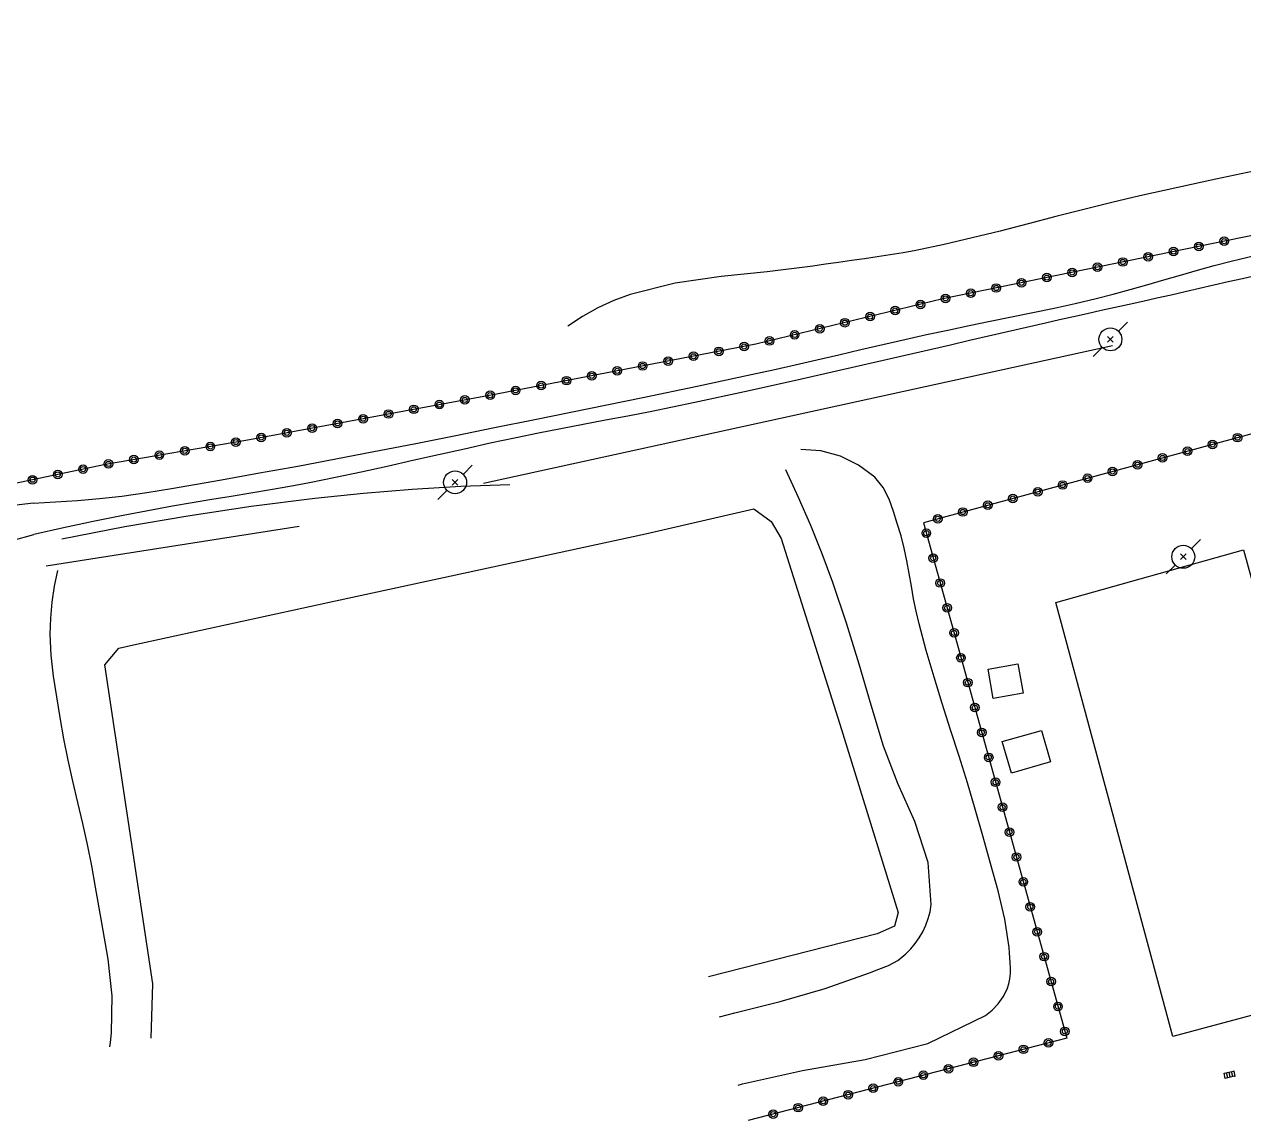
# Model space of a CAD drawing. Header units: millimetres. Extents: x 149000 to 150002, y 151999 to 153000.
# Drawn here: x 149804.8 to 149875.5, y 152862.4 to 152926 of the extents above; entities that cross this region are included whole.
import ezdxf

# ---------------------------------------------------------------- set-up
doc = ezdxf.new("R2010")
doc.units = ezdxf.units.MM
doc.layers.get('0').update_dxf_attribs({"linetype": 'CONTINUOUS'})
for name, color, linetype in [('W0008', 7, 'CONTINUOUS'), ('W0014', 7, 'CONTINUOUS'), ('w0101', 7, 'CONTINUOUS'), ('W0104', 1, 'CONTINUOUS'), ('w0211', 2, 'CONTINUOUS'), ('W0214', 2, 'CONTINUOUS'), ('w0300', 7, 'CONTINUOUS'), ('w0323', 7, 'CONTINUOUS'), ('W0330', 7, 'CONTINUOUS'), ('W0401', 7, 'CONTINUOUS'), ('W0473', 7, 'CONTINUOUS'), ('W0510', 5, 'CONTINUOUS')]:
    doc.layers.add(name, color=color, linetype=linetype)

# ---------------------------------------------------------------- blocks, each defined once
blk = doc.blocks.new('T401')
for p, q in [((-0.3, 0.3), (0, 0.3)), ((-0.3, -0.25), (-0.3, 0.3)), ((-0.3, 0.15), (0, 0.15)), ((-0.3, 0), (0, 0)), ((0, 0.3), (0, -0.25)), ((-0.3, -0.15), (0, -0.15)), ((-0.3, -0.25), (-0.3, -0.3)), ((-0.3, -0.3), (0, -0.3)), ((0, -0.3), (0, -0.25))]:
    blk.add_line(p, q)
blk = doc.blocks.new('T473')
for p, q in [((0.500001, 0.500001), (1.000002, 1.000002)), ((-0.166667, 0.166667), (0.166667, -0.166667)), ((-0.166667, -0.166667), (0.166667, 0.166667)), ((-1.000002, -1.000002), (-0.500001, -0.500001))]:
    blk.add_line(p, q)
blk.add_ellipse((0, 0), major_axis=(0.471405, 0.471405), ratio=1, start_param=5.497787144, end_param=11.780972451)
blk = doc.blocks.new('t323o')
at = {"color": 0, "linetype": 'Continuous'}
for radius in [0.25, 0.15]:
    blk.add_circle((0, 0), radius, dxfattribs=at)

msp = doc.modelspace()

# ---------------------------------------------------------------- linework, layer by layer
at = {"layer": 'W0008'}
for points in [[(149805.328, 152898.279), (149803.856, 152898.09)], [(149804.107, 152896.108), (149805.349, 152896.454)]]:
    msp.add_lwpolyline(points, dxfattribs=at)
at = {"layer": 'W0014'}
for points in [[(149805.328, 152898.279), (149806.611, 152898.341), (149807.893, 152898.429), (149809.172, 152898.544), (149810.449, 152898.685), (149811.901, 152898.883), (149813.348, 152899.119), (149814.791, 152899.373), (149816.234, 152899.628), (149818.447, 152900.021), (149820.658, 152900.426), (149822.867, 152900.842), (149825.074, 152901.264), (149827.407, 152901.72), (149829.738, 152902.185), (149832.068, 152902.657), (149834.398, 152903.131), (149837.537, 152903.769), (149840.677, 152904.409), (149843.814, 152905.059), (149846.947, 152905.728), (149848.222, 152906.009), (149849.495, 152906.296), (149850.767, 152906.588), (149852.039, 152906.883), (149853.31, 152907.179), (149854.582, 152907.472), (149855.855, 152907.762), (149857.129, 152908.047), (149858.358, 152908.313), (149859.589, 152908.57), (149860.821, 152908.822), (149862.053, 152909.072), (149863.285, 152909.326), (149864.515, 152909.589), (149865.743, 152909.863), (149866.967, 152910.153), (149867.95, 152910.403), (149868.929, 152910.668), (149869.904, 152910.943), (149870.878, 152911.225), (149871.852, 152911.507), (149872.827, 152911.785), (149873.805, 152912.054), (149874.786, 152912.308), (149877.196, 152912.89)], [(149876.265, 152911.483), (149875.437, 152911.295), (149874.61, 152911.105), (149873.783, 152910.915), (149872.956, 152910.724), (149872.129, 152910.534), (149871.302, 152910.345), (149870.474, 152910.157), (149869.668, 152909.976), (149868.863, 152909.797), (149868.056, 152909.619), (149867.25, 152909.441), (149866.444, 152909.262), (149865.638, 152909.084), (149864.832, 152908.904), (149864.027, 152908.722), (149862.923, 152908.47), (149861.82, 152908.216), (149860.717, 152907.96), (149859.614, 152907.703), (149858.512, 152907.446), (149857.409, 152907.19), (149856.306, 152906.935), (149855.202, 152906.683), (149852.327, 152906.027), (149849.452, 152905.371), (149846.575, 152904.726), (149843.692, 152904.105), (149842.398, 152903.838), (149841.103, 152903.579), (149839.806, 152903.327), (149838.508, 152903.079), (149837.211, 152902.831), (149835.914, 152902.58), (149834.617, 152902.324), (149833.323, 152902.06), (149831.823, 152901.742), (149830.325, 152901.413), (149828.829, 152901.076), (149827.333, 152900.737), (149825.837, 152900.4), (149824.339, 152900.07), (149822.839, 152899.752), (149821.335, 152899.45), (149820.205, 152899.238), (149819.073, 152899.038), (149817.94, 152898.849), (149816.805, 152898.664), (149815.671, 152898.481), (149814.537, 152898.293), (149813.404, 152898.097), (149812.274, 152897.89), (149810.538, 152897.553), (149808.805, 152897.201), (149807.076, 152896.835), (149805.349, 152896.454)]]:
    msp.add_lwpolyline(points, dxfattribs=at)
at = {"layer": 'w0101'}
msp.add_lwpolyline([(149864.618, 152892.516), (149875.499, 152895.555), (149882.449, 152870.285), (149871.404, 152867.323)], close=True, dxfattribs=at)
at = {"layer": 'W0104'}
for points in [[(149862.414, 152888.95), (149862.721, 152887.256), (149860.994, 152886.943), (149860.687, 152888.637)], [(149861.515, 152884.435), (149863.783, 152885.087), (149864.308, 152883.262), (149862.04, 152882.61)]]:
    msp.add_lwpolyline(points, close=True, dxfattribs=at)
at = {"layer": 'w0211'}
for points in [[(149876.1, 152917.526), (149873.893, 152917.068), (149871.69, 152916.593), (149869.491, 152916.102), (149867.864, 152915.719), (149866.243, 152915.314), (149864.625, 152914.896), (149863.009, 152914.474), (149861.39, 152914.057), (149859.767, 152913.657), (149858.138, 152913.28), (149856.501, 152912.937), (149855.757, 152912.797), (149855.011, 152912.671), (149854.264, 152912.556), (149853.515, 152912.448), (149852.766, 152912.344), (149852.017, 152912.24), (149851.269, 152912.134), (149850.521, 152912.022), (149847.883, 152911.687), (149845.215, 152911.416), (149842.548, 152911.036), (149839.941, 152910.38), (149838.982, 152910.028), (149838.054, 152909.6), (149837.163, 152909.101), (149836.314, 152908.532)], [(149846.207, 152864.513), (149846.451, 152864.578), (149849.938, 152865.358), (149853.568, 152865.992), (149857.192, 152866.927), (149860.535, 152868.553), (149860.934, 152868.857), (149861.284, 152869.217), (149861.574, 152869.628), (149861.794, 152870.081), (149861.888, 152870.376), (149861.95, 152870.678), (149861.982, 152870.985), (149861.99, 152871.292), (149861.981, 152871.592), (149861.96, 152871.892), (149861.933, 152872.191), (149861.905, 152872.49), (149861.664, 152874.143), (149861.28, 152875.769), (149860.828, 152877.372), (149860.383, 152878.968), (149859.951, 152880.515), (149859.49, 152882.054), (149859.01, 152883.587), (149858.52, 152885.117), (149858.032, 152886.647), (149857.557, 152888.182), (149857.105, 152889.724), (149856.685, 152891.275), (149856.514, 152891.999), (149856.37, 152892.729), (149856.241, 152893.462), (149856.117, 152894.195), (149855.985, 152894.929), (149855.833, 152895.66), (149855.651, 152896.384), (149855.428, 152897.098), (149855.201, 152897.791), (149854.955, 152898.501), (149854.611, 152899.189), (149854.117, 152899.781), (149853.18, 152900.482), (149852.127, 152900.993), (149850.997, 152901.298), (149849.83, 152901.383)], [(149832.959, 152899.336), (149830.126, 152899.234), (149827.296, 152899.067), (149824.471, 152898.837), (149821.651, 152898.544), (149817.964, 152898.076), (149814.288, 152897.525), (149810.625, 152896.892), (149806.978, 152896.176)]]:
    msp.add_lwpolyline(points, dxfattribs=at)
at = {"layer": 'W0214'}
msp.add_lwpolyline([(149845.125, 152868.464), (149846.003, 152868.693), (149848.634, 152869.363), (149851.249, 152870.11), (149853.812, 152871.02), (149854.359, 152871.23), (149854.914, 152871.452), (149855.451, 152871.736), (149855.926, 152872.116), (149856.203, 152872.412), (149856.461, 152872.726), (149856.695, 152873.059), (149856.902, 152873.409), (149857.081, 152873.781), (149857.224, 152874.168), (149857.328, 152874.568), (149857.388, 152874.977), (149857.222, 152877.431), (149856.444, 152879.793), (149855.451, 152882.006), (149854.628, 152884.164), (149853.918, 152886.546), (149853.219, 152888.932), (149852.489, 152891.311), (149851.687, 152893.666), (149851.064, 152895.326), (149850.403, 152896.972), (149849.703, 152898.601), (149848.965, 152900.214)], dxfattribs=at)
at = {"layer": 'w0300'}
for points in [[(149831.426, 152899.431), (149867.9, 152907.416)], [(149806.064, 152894.638), (149820.735, 152896.931)]]:
    msp.add_lwpolyline(points, dxfattribs=at)
at = {"layer": 'w0323'}
for points in [[(149939.634, 152928.153), (149924.761, 152924.913), (149905.614, 152920.433), (149891.751, 152917.169), (149881.205, 152914.869), (149858.069, 152910.118), (149847.231, 152907.49), (149832.188, 152904.6), (149817.643, 152901.914), (149809.514, 152900.519), (149803.804, 152899.323)], [(149901.377, 152895.707), (149891.515, 152892.904), (149886.429, 152891.531), (149885.775, 152893.715), (149884.839, 152894.841), (149883.181, 152896.407), (149880.909, 152897.243), (149879.381, 152902.627), (149876.994, 152902.569), (149856.94, 152897.138), (149865.256, 152867.233), (149846.772, 152862.446)]]:
    msp.add_lwpolyline(points, dxfattribs=at)
at = {"layer": 'W0330'}
msp.add_lwpolyline([(149812.155, 152867.221), (149812.263, 152870.377), (149809.471, 152888.882), (149810.29, 152889.864), (149811.139, 152890.059), (149822.844, 152892.6), (149840.825, 152896.499), (149847.104, 152897.938), (149848.117, 152897.202), (149848.701, 152896.227), (149852.085, 152885.448), (149855.484, 152874.527), (149855.259, 152873.721), (149854.262, 152873.278), (149844.486, 152870.798)], dxfattribs=at)
at = {"layer": 'W0510'}
msp.add_lwpolyline([(149809.769, 152866.734), (149809.806, 152866.983), (149809.866, 152867.54), (149809.898, 152869.684), (149809.66, 152871.815), (149809.29, 152873.913), (149808.928, 152875.991), (149808.712, 152877.229), (149808.463, 152878.46), (149808.191, 152879.686), (149807.907, 152880.91), (149807.623, 152882.132), (149807.35, 152883.358), (149807.099, 152884.589), (149806.879, 152885.826), (149806.682, 152887.027), (149806.496, 152888.234), (149806.36, 152889.449), (149806.309, 152890.672), (149806.337, 152891.603), (149806.419, 152892.53), (149806.555, 152893.451), (149806.745, 152894.362)], dxfattribs=at)

# ---------------------------------------------------------------- block references
at = {"layer": 'w0323'}
for p, rotation in [((149874.386, 152913.469), 191.6044228893709), ((149871.447, 152912.865), 191.6044228893709), ((149872.916, 152913.167), 191.6044228893709), ((149868.508, 152912.262), 191.6044228893709), ((149869.978, 152912.563), 191.6044228893709), ((149864.1, 152911.357), 191.6044228893709), ((149865.57, 152911.658), 191.6044228893709), ((149867.039, 152911.96), 191.6044228893709), ((149861.162, 152910.753), 191.6044228893709), ((149862.631, 152911.055), 191.6044228893709), ((149858.223, 152910.15), 191.6044228893709), ((149859.692, 152910.451), 191.6044228893709), ((149855.306, 152909.448), 193.630020954855), ((149856.764, 152909.802), 193.630020954855), ((149852.391, 152908.741), 193.630020954855), ((149853.848, 152909.095), 193.630020954855), ((149849.475, 152908.034), 193.630020954855), ((149850.933, 152908.388), 193.630020954855), ((149845.08, 152907.077), 190.8749315850001), ((149846.553, 152907.36), 190.8749315850001), ((149848.017, 152907.681), 193.630020954855), ((149842.133, 152906.511), 190.8749315850001), ((149843.607, 152906.794), 190.8749315850001), ((149837.714, 152905.662), 190.8749315850001), ((149839.187, 152905.945), 190.8749315850001), ((149840.66, 152906.228), 190.8749315850001), ((149834.768, 152905.096), 190.8749315850001), ((149836.241, 152905.379), 190.8749315850001), ((149830.346, 152904.26), 190.4628393527689), ((149831.822, 152904.532), 190.4628393527689), ((149833.295, 152904.813), 190.8749315850001), ((149827.396, 152903.715), 190.4628393527689), ((149828.871, 152903.988), 190.4628393527689), ((149822.971, 152902.898), 190.4628393527689), ((149824.446, 152903.17), 190.4628393527689), ((149825.921, 152903.443), 190.4628393527689), ((149820.021, 152902.353), 190.4628393527689), ((149821.496, 152902.626), 190.4628393527689), ((149815.591, 152901.562), 189.7375554525721), ((149817.07, 152901.816), 189.7375554525721), ((149818.546, 152902.081), 190.4628393527689), ((149873.703, 152901.678), 195.1532916809297), ((149875.151, 152902.07), 195.1532916809297), ((149811.156, 152900.801), 189.7375554525721), ((149812.634, 152901.054), 189.7375554525721), ((149814.113, 152901.308), 189.7375554525721), ((149870.807, 152900.894), 195.1532916809297), ((149872.255, 152901.286), 195.1532916809297), ((149808.208, 152900.246), 191.8299834267215), ((149809.678, 152900.547), 189.7375554525721), ((149867.912, 152900.109), 195.1532916809297), ((149869.359, 152900.501), 195.1532916809297), ((149805.272, 152899.631), 191.8299834267215), ((149806.74, 152899.938), 191.8299834267215), ((149865.016, 152899.325), 195.1532916809297), ((149866.464, 152899.717), 195.1532916809297), ((149863.568, 152898.933), 195.1532916809297), ((149860.672, 152898.149), 195.1532916809297), ((149862.12, 152898.541), 195.1532916809297), ((149857.777, 152897.365), 195.1532916809297), ((149859.225, 152897.757), 195.1532916809297), ((149857.11, 152896.528), 285.5402166959736), ((149857.511, 152895.083), 285.5402166959736), ((149857.913, 152893.638), 285.5402166959736), ((149858.315, 152892.193), 285.5402166959736), ((149858.717, 152890.747), 285.5402166959736), ((149859.119, 152889.302), 285.5402166959736), ((149859.521, 152887.857), 285.5402166959736), ((149859.923, 152886.412), 285.5402166959736), ((149860.325, 152884.967), 285.5402166959736), ((149860.726, 152883.522), 285.5402166959736), ((149861.128, 152882.076), 285.5402166959736), ((149861.53, 152880.631), 285.5402166959736), ((149861.932, 152879.186), 285.5402166959736), ((149862.334, 152877.741), 285.5402166959736), ((149862.736, 152876.296), 285.5402166959736), ((149863.138, 152874.851), 285.5402166959736), ((149863.54, 152873.405), 285.5402166959736), ((149863.941, 152871.96), 285.5402166959736), ((149864.343, 152870.515), 285.5402166959736), ((149864.745, 152869.07), 285.5402166959736), ((149865.147, 152867.625), 285.5402166959736), ((149864.198, 152866.959), 194.5188891005525), ((149861.293, 152866.207), 194.5188891005525), ((149862.745, 152866.583), 194.5188891005525), ((149858.389, 152865.455), 194.5188891005525), ((149859.841, 152865.831), 194.5188891005525), ((149855.485, 152864.703), 194.5188891005525), ((149856.937, 152865.079), 194.5188891005525), ((149852.581, 152863.95), 194.5188891005525), ((149854.033, 152864.327), 194.5188891005525), ((149851.129, 152863.574), 194.5188891005525), ((149848.224, 152862.822), 194.5188891005525), ((149849.677, 152863.198), 194.5188891005525)]:
    msp.add_blockref('t323o', p, dxfattribs=dict(at, rotation=rotation))
at = {"layer": 'W0401', "rotation": 102.6442640743357}
msp.add_blockref('T401', (149874.669, 152865.258), dxfattribs=at)
at = {"layer": 'W0473'}
for p in [(149867.781, 152907.774), (149829.781, 152899.479), (149872.012, 152895.162)]:
    msp.add_blockref('T473', p, dxfattribs=at)

doc.saveas('drawing.dxf')
